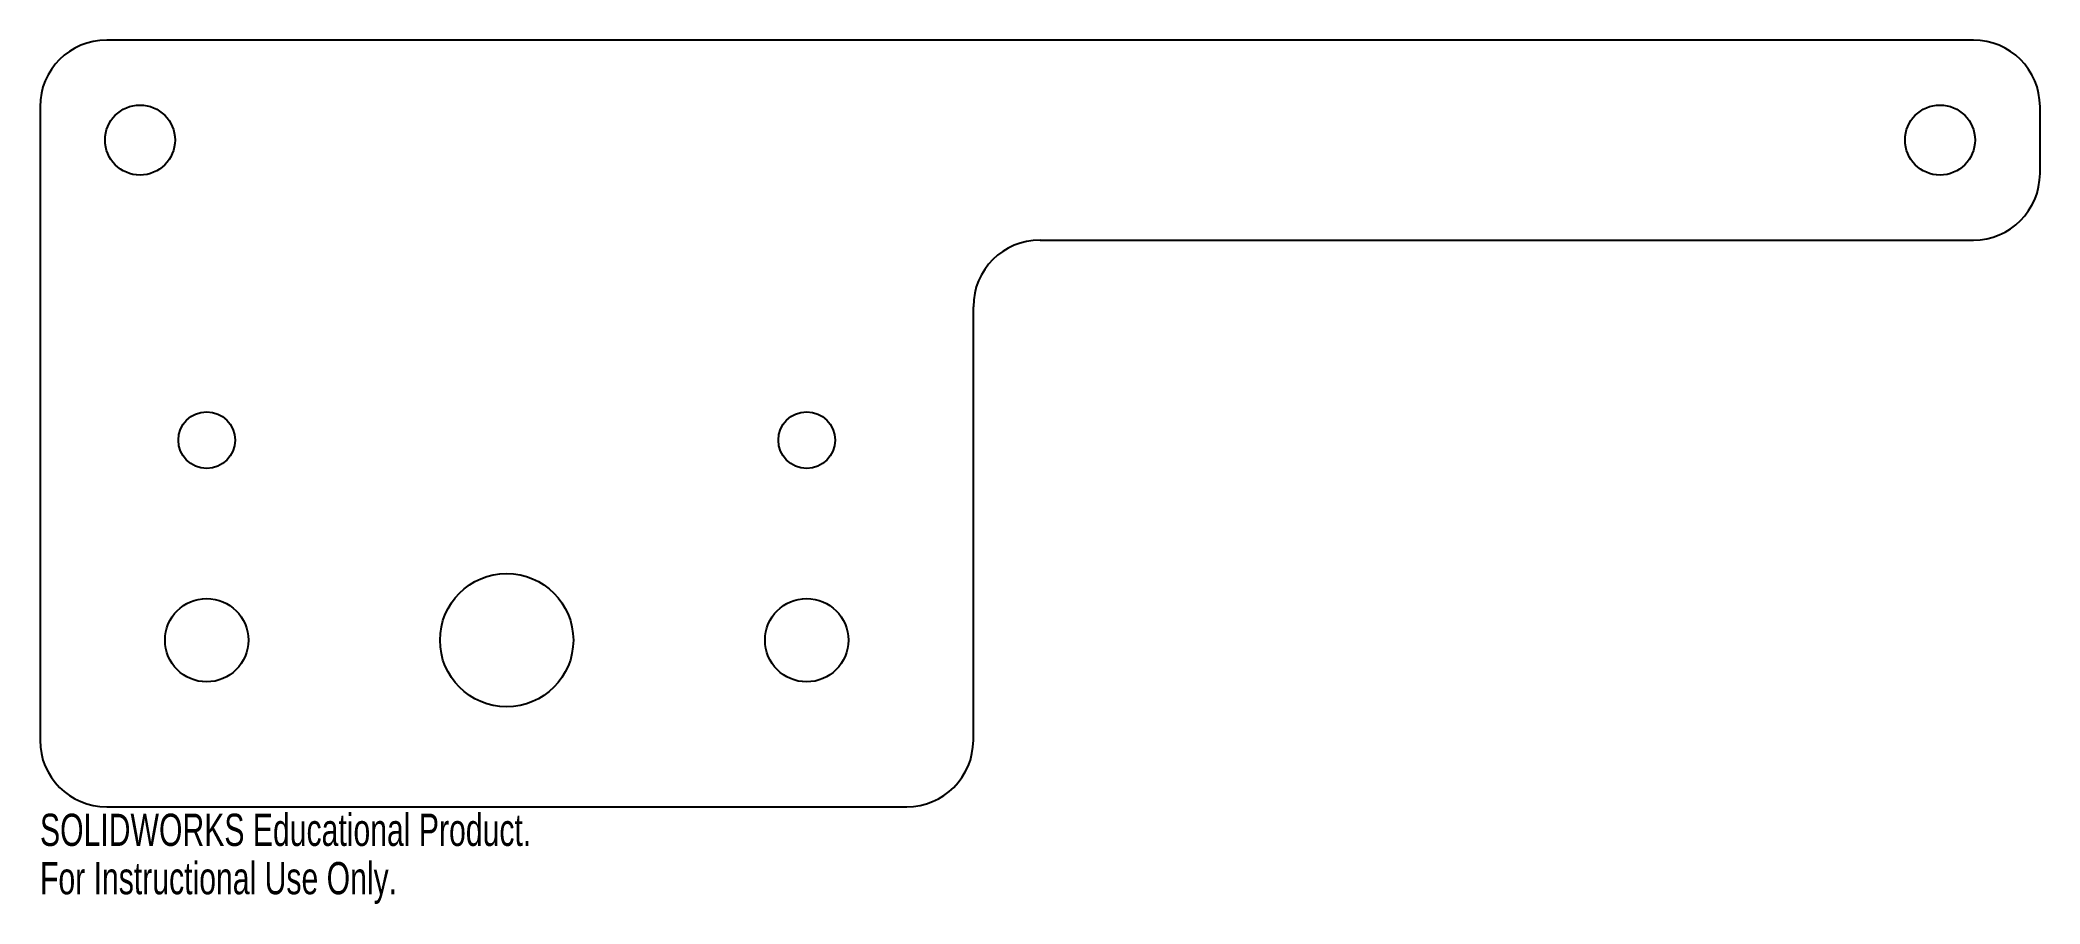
# Model space of a CAD drawing. Header units: millimetres. Extents: x -70 to 230, y -57 to 73.
import ezdxf

# ---------------------------------------------------------------- set-up
doc = ezdxf.new("R2010")
doc.units = ezdxf.units.MM
doc.styles.add('SLDTEXTSTYLE0', font='TXT', dxfattribs={"width": 0.7})

msp = doc.modelspace()

# ---------------------------------------------------------------- linework, layer by layer
at = {"color": 7, "linetype": 'Continuous', "lineweight": 25}
for p, q in [((220, 72.5), (-60, 72.5)), ((-70, 62.5), (-70, -32.5)), ((230, 52.5), (230, 62.5)), ((80, 42.5), (220, 42.5)), ((70, -32.5), (70, 32.5)), ((-60, -42.5), (60, -42.5))]:
    msp.add_line(p, q, dxfattribs=at)
for centre, radius in [((-55, 57.5), 5.25), ((215, 57.5), 5.25), ((-45, 12.5), 4.25), ((45, 12.5), 4.25), ((0, -17.5), 10), ((-45, -17.5), 6.25), ((45, -17.5), 6.25)]:
    msp.add_circle(centre, radius, dxfattribs=at)
for centre, start, end in [((-60, 62.5), 90, 180), ((220, 62.5), 0, 90), ((220, 52.5), 270, 0), ((80, 32.5), 90, 180), ((-60, -32.5), 180, 270), ((60, -32.5), 270, 0)]:
    msp.add_arc(centre, 10, start, end, dxfattribs=at)

# ---------------------------------------------------------------- texts
at = {"color": 7, "linetype": 'Continuous', "char_height": 4.8336, "attachment_point": 1, "style": 'SLDTEXTSTYLE0'}
for s, insert in [('SOLIDWORKS Educational Product.', (-70, -43.52)), ('For Instructional Use Only.', (-70, -50.77))]:
    msp.add_mtext(s, dxfattribs=dict(at, insert=insert))

doc.saveas('drawing.dxf')
